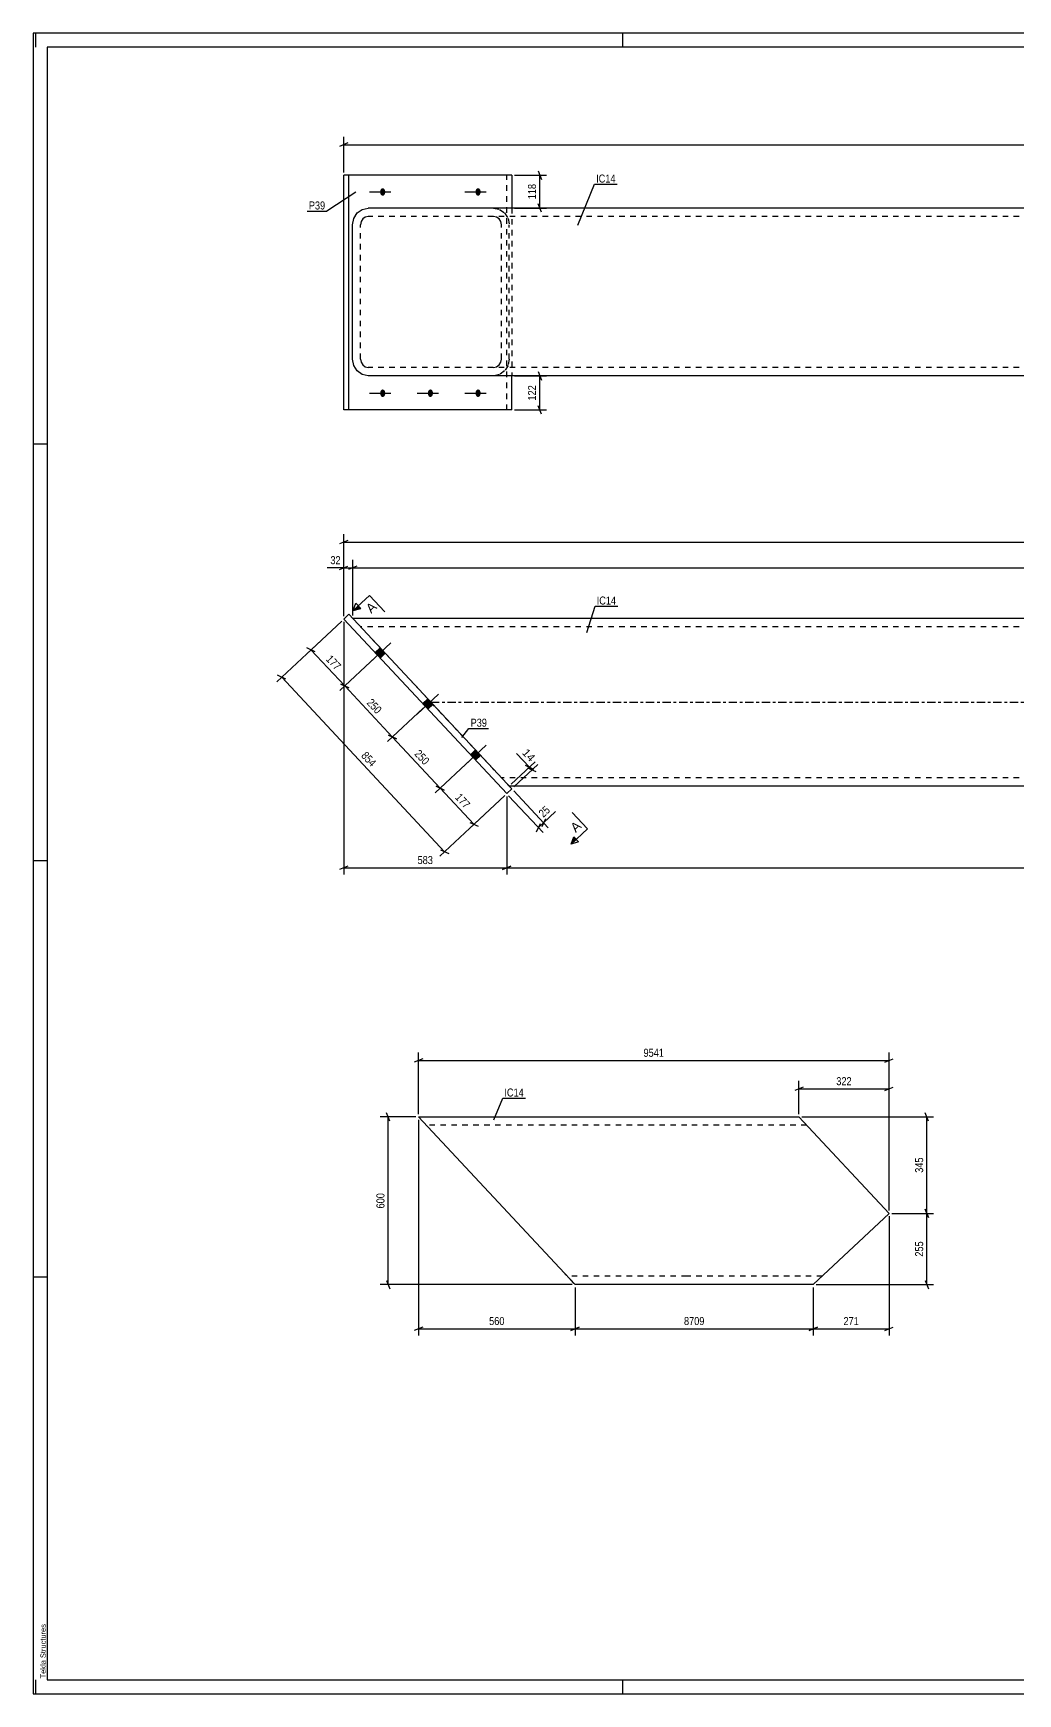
# Model space of a CAD drawing. Header units: millimetres. Extents: x 0 to 841, y 0 to 594.
# Drawn here: x 0 to 352, y 0 to 594 of the extents above; entities that cross this region are included whole.
import ezdxf

# ---------------------------------------------------------------- set-up
doc = ezdxf.new("R2010")
doc.units = ezdxf.units.MM
doc.linetypes.add('DXK_LINE_DOT2', pattern=[3.9198, 1.9599, -1.9599])
doc.linetypes.add('DXK_LINE_DOT3', pattern=[5.9187, 2.979, -0.9799, 0.9799, -0.9799])
doc.styles.add('Arial', font='ARIAL.TTF', dxfattribs={"height": 0.2})
doc.styles.add('Arial Narrow', font='ARIALN.TTF', dxfattribs={"height": 0.2})

# ---------------------------------------------------------------- blocks, each defined once
blk = doc.blocks.new('Unknown-729378456-1128')
at = {"color": 5, "linetype": 'Continuous'}
for p, q in [((841, 594), (0, 594)), ((0, 594), (0, 0)), ((1, 589), (1, 594)), ((211, 589), (211, 594)), ((836, 589), (5, 589)), ((5, 589), (5, 5)), ((5, 447), (0, 447)), ((5, 298), (0, 298)), ((5, 149), (0, 149)), ((0, 0), (841, 0)), ((1, 0), (1, 5)), ((5, 5), (836, 5)), ((211, 0), (211, 5))]:
    blk.add_line(p, q, dxfattribs=at)
at = {"color": 174, "linetype": 'Continuous', "style": 'Arial'}
blk.add_text('Tekla Structures', height=1.9102, rotation=90, dxfattribs=at).set_placement((4.5, 5.5))
blk = doc.blocks.new('Bolt-729378456-1751 - 1749')
at = {"linetype": 'Continuous'}
for points in [[(122.31, 372.45), (124.15, 370.48), (125.98, 372.18), (124.14, 374.16)], [(139.37, 354.18), (141.22, 352.21), (143.04, 353.91), (141.2, 355.89)], [(156.44, 335.91), (158.28, 333.94), (160.11, 335.64), (158.26, 337.61)]]:
    blk.add_hatch(color=1, dxfattribs=at).paths.add_polyline_path(points)
at = {"color": 1, "linetype": 'Continuous'}
for p, q in [((120.31, 368.73), (127.98, 375.9)), ((122.31, 372.45), (124.14, 374.16)), ((124.15, 370.48), (125.98, 372.18)), ((137.37, 350.46), (145.05, 357.63)), ((139.37, 354.18), (141.2, 355.89)), ((141.22, 352.21), (143.04, 353.91)), ((154.44, 332.19), (162.11, 339.36)), ((156.44, 335.91), (158.26, 337.61)), ((158.28, 333.94), (160.11, 335.64))]:
    blk.add_line(p, q, dxfattribs=at)
blk = doc.blocks.new('Bolt-729378456-1752 - 1749')
at = {"linetype": 'Continuous'}
for points in [[(122.31, 372.45), (124.15, 370.48), (125.98, 372.18), (124.14, 374.16)], [(156.44, 335.91), (158.28, 333.94), (160.11, 335.64), (158.26, 337.61)]]:
    blk.add_hatch(color=1, dxfattribs=at).paths.add_polyline_path(points)
at = {"color": 1, "linetype": 'Continuous'}
for p, q in [((120.31, 368.73), (127.98, 375.9)), ((122.31, 372.45), (124.14, 374.16)), ((124.15, 370.48), (125.98, 372.18)), ((154.44, 332.19), (162.11, 339.36)), ((156.44, 335.91), (158.26, 337.61)), ((158.28, 333.94), (160.11, 335.64))]:
    blk.add_line(p, q, dxfattribs=at)
blk = doc.blocks.new('Part-729378456-1757 - 1749')
at = {"color": 2, "linetype": 'Continuous'}
for p, q in [((427.27, 384.69), (114.3, 384.69)), ((683.37, 384.69), (427.37, 384.69)), ((715.6, 350.18), (683.37, 384.69)), ((688.52, 324.69), (715.6, 350.18)), ((427.27, 324.69), (170.33, 324.69)), ((688.52, 324.69), (427.37, 324.69))]:
    blk.add_line(p, q, dxfattribs=at)
at = {"color": 7, "linetype": 'DXK_LINE_DOT2'}
for p, q in [((170.33, 324.69), (114.3, 384.69)), ((427.27, 381.69), (117.1, 381.69)), ((686.17, 381.69), (427.37, 381.69)), ((427.27, 327.69), (167.53, 327.69)), ((691.7, 327.69), (427.37, 327.69))]:
    blk.add_line(p, q, dxfattribs=at)
at = {"color": 7, "linetype": 'DXK_LINE_DOT3'}
for p, q in [((142.32, 354.69), (427.27, 354.69)), ((427.37, 354.69), (711.38, 354.69))]:
    blk.add_line(p, q, dxfattribs=at)
blk = doc.blocks.new('Part-729378456-1762 - 1749')
at = {"color": 2, "linetype": 'Continuous'}
for p, q in [((112.96, 386.13), (111.13, 384.42)), ((112.96, 386.13), (171.27, 323.69)), ((111.13, 384.42), (169.44, 321.99)), ((171.27, 323.69), (169.44, 321.99))]:
    blk.add_line(p, q, dxfattribs=at)
blk = doc.blocks.new('Bolt-729378456-2036 - 2034')
at = {"linetype": 'Continuous'}
for points in [[(124.14, 465.23), (124.16, 465.51), (124.22, 465.78), (124.31, 466.02), (124.44, 466.23), (124.6, 466.4), (124.77, 466.51), (124.96, 466.57), (125.16, 466.57), (125.34, 466.51), (125.52, 466.4), (125.68, 466.23), (125.8, 466.02), (125.9, 465.78), (125.96, 465.51), (125.98, 465.23), (125.96, 464.95), (125.9, 464.68), (125.8, 464.43), (125.68, 464.22), (125.52, 464.06), (125.34, 463.94), (125.16, 463.88), (124.96, 463.88), (124.77, 463.94), (124.6, 464.06), (124.44, 464.22), (124.31, 464.43), (124.22, 464.68), (124.16, 464.95)], [(141.2, 465.23), (141.22, 465.51), (141.28, 465.78), (141.38, 466.02), (141.51, 466.23), (141.66, 466.4), (141.84, 466.51), (142.03, 466.57), (142.22, 466.57), (142.41, 466.51), (142.58, 466.4), (142.74, 466.23), (142.87, 466.02), (142.96, 465.78), (143.02, 465.51), (143.04, 465.23), (143.02, 464.95), (142.96, 464.68), (142.87, 464.43), (142.74, 464.22), (142.58, 464.06), (142.41, 463.94), (142.22, 463.88), (142.03, 463.88), (141.84, 463.94), (141.66, 464.06), (141.51, 464.22), (141.38, 464.43), (141.28, 464.68), (141.22, 464.95)], [(158.26, 465.23), (158.28, 465.51), (158.34, 465.78), (158.44, 466.02), (158.57, 466.23), (158.73, 466.4), (158.9, 466.51), (159.09, 466.57), (159.28, 466.57), (159.47, 466.51), (159.65, 466.4), (159.8, 466.23), (159.93, 466.02), (160.03, 465.78), (160.09, 465.51), (160.11, 465.23), (160.09, 464.95), (160.03, 464.68), (159.93, 464.43), (159.8, 464.22), (159.65, 464.06), (159.47, 463.94), (159.28, 463.88), (159.09, 463.88), (158.9, 463.94), (158.73, 464.06), (158.57, 464.22), (158.44, 464.43), (158.34, 464.68), (158.28, 464.95)]]:
    blk.add_hatch(color=1, dxfattribs=at).paths.add_polyline_path(points)
at = {"color": 1, "linetype": 'Continuous'}
for p, q in [((120.31, 465.23), (127.98, 465.23)), ((137.37, 465.23), (145.05, 465.23)), ((154.44, 465.23), (162.11, 465.23))]:
    blk.add_line(p, q, dxfattribs=at)
blk = doc.blocks.new('Bolt-729378456-2037 - 2034')
at = {"linetype": 'Continuous'}
for points in [[(124.14, 537.23), (124.16, 537.51), (124.22, 537.78), (124.31, 538.02), (124.44, 538.23), (124.6, 538.4), (124.77, 538.51), (124.96, 538.57), (125.16, 538.57), (125.34, 538.51), (125.52, 538.4), (125.68, 538.23), (125.8, 538.02), (125.9, 537.78), (125.96, 537.51), (125.98, 537.23), (125.96, 536.95), (125.9, 536.68), (125.8, 536.43), (125.68, 536.22), (125.52, 536.06), (125.34, 535.94), (125.16, 535.88), (124.96, 535.88), (124.77, 535.94), (124.6, 536.06), (124.44, 536.22), (124.31, 536.43), (124.22, 536.68), (124.16, 536.95)], [(158.26, 537.23), (158.28, 537.51), (158.34, 537.78), (158.44, 538.02), (158.57, 538.23), (158.73, 538.4), (158.9, 538.51), (159.09, 538.57), (159.28, 538.57), (159.47, 538.51), (159.65, 538.4), (159.8, 538.23), (159.93, 538.02), (160.03, 537.78), (160.09, 537.51), (160.11, 537.23), (160.09, 536.95), (160.03, 536.68), (159.93, 536.43), (159.8, 536.22), (159.65, 536.06), (159.47, 535.94), (159.28, 535.88), (159.09, 535.88), (158.9, 535.94), (158.73, 536.06), (158.57, 536.22), (158.44, 536.43), (158.34, 536.68), (158.28, 536.95)]]:
    blk.add_hatch(color=1, dxfattribs=at).paths.add_polyline_path(points)
at = {"color": 1, "linetype": 'Continuous'}
for p, q in [((120.31, 537.23), (127.98, 537.23)), ((154.44, 537.23), (162.11, 537.23))]:
    blk.add_line(p, q, dxfattribs=at)
blk = doc.blocks.new('Part-729378456-2042 - 2034')
at = {"color": 2, "linetype": 'Continuous'}
for p, q in [((114.73, 527.75), (115.94, 529.69)), ((115.94, 529.69), (117.76, 530.99)), ((117.76, 530.99), (119.9, 531.45)), ((427.27, 531.45), (119.9, 531.45)), ((715.6, 531.45), (427.37, 531.45)), ((685.01, 529.69), (683.79, 527.75)), ((686.83, 530.99), (685.01, 529.69)), ((688.97, 531.45), (686.83, 530.99)), ((715.6, 528.45), (715.6, 531.45)), ((114.3, 525.45), (114.73, 527.75)), ((114.3, 477.45), (114.3, 525.45)), ((683.79, 527.75), (683.37, 525.45)), ((683.37, 477.45), (683.37, 525.45)), ((686.17, 525.45), (686.38, 526.6)), ((686.17, 477.45), (686.17, 525.45)), ((686.38, 526.6), (686.99, 527.57)), ((686.99, 527.57), (687.9, 528.22)), ((687.9, 528.22), (688.97, 528.45)), ((715.6, 528.45), (688.97, 528.45)), ((691.95, 526.6), (691.7, 525.45)), ((691.7, 477.45), (691.7, 525.45)), ((692.64, 527.57), (691.95, 526.6)), ((693.67, 528.22), (692.64, 527.57)), ((694.89, 528.45), (693.67, 528.22)), ((114.73, 475.15), (114.3, 477.45)), ((683.37, 477.45), (683.79, 475.15)), ((686.38, 476.3), (686.17, 477.45)), ((686.99, 475.33), (686.38, 476.3)), ((687.9, 474.68), (686.99, 475.33)), ((691.7, 477.45), (691.95, 476.3)), ((691.95, 476.3), (692.64, 475.33)), ((692.64, 475.33), (693.67, 474.68)), ((115.94, 473.21), (114.73, 475.15)), ((117.76, 471.91), (115.94, 473.21)), ((119.9, 471.45), (117.76, 471.91)), ((427.27, 471.45), (119.9, 471.45)), ((715.6, 471.45), (427.37, 471.45)), ((683.79, 475.15), (685.01, 473.21)), ((685.01, 473.21), (686.83, 471.91)), ((686.83, 471.91), (688.97, 471.45)), ((688.97, 474.45), (687.9, 474.68)), ((688.97, 474.45), (715.6, 474.45)), ((693.67, 474.68), (694.89, 474.45)), ((715.6, 474.45), (715.6, 471.45))]:
    blk.add_line(p, q, dxfattribs=at)
at = {"color": 7, "linetype": 'DXK_LINE_DOT2'}
for p, q in [((164.73, 531.45), (166.88, 530.99)), ((166.88, 530.99), (168.69, 529.69)), ((168.69, 529.69), (169.91, 527.75)), ((689, 527.75), (690.38, 529.69)), ((690.38, 529.69), (692.45, 530.99)), ((692.45, 530.99), (694.89, 531.45)), ((117.32, 526.6), (117.1, 525.45)), ((117.1, 477.45), (117.1, 525.45)), ((117.92, 527.57), (117.32, 526.6)), ((118.83, 528.22), (117.92, 527.57)), ((119.9, 528.45), (118.83, 528.22)), ((427.27, 528.45), (119.9, 528.45)), ((165.8, 528.22), (164.73, 528.45)), ((166.71, 527.57), (165.8, 528.22)), ((167.32, 526.6), (166.71, 527.57)), ((167.53, 525.45), (167.32, 526.6)), ((167.53, 477.45), (167.53, 525.45)), ((169.91, 527.75), (170.33, 525.45)), ((170.33, 477.45), (170.33, 525.45)), ((688.97, 528.45), (427.37, 528.45)), ((688.52, 525.45), (689, 527.75)), ((688.52, 477.45), (688.52, 525.45)), ((117.1, 477.45), (117.32, 476.3)), ((117.32, 476.3), (117.92, 475.33)), ((117.92, 475.33), (118.83, 474.68)), ((165.8, 474.68), (166.71, 475.33)), ((166.71, 475.33), (167.32, 476.3)), ((167.32, 476.3), (167.53, 477.45)), ((170.33, 477.45), (169.91, 475.15)), ((689, 475.15), (688.52, 477.45)), ((118.83, 474.68), (119.9, 474.45)), ((427.27, 474.45), (119.9, 474.45)), ((164.73, 474.45), (165.8, 474.68)), ((166.88, 471.91), (164.73, 471.45)), ((168.69, 473.21), (166.88, 471.91)), ((169.91, 475.15), (168.69, 473.21)), ((688.97, 474.45), (427.37, 474.45)), ((690.38, 473.21), (689, 475.15)), ((692.45, 471.91), (690.38, 473.21)), ((694.89, 471.45), (692.45, 471.91))]:
    blk.add_line(p, q, dxfattribs=at)
blk = doc.blocks.new('Part-729378456-2047 - 2034')
at = {"color": 2, "linetype": 'Continuous'}
for p, q in [((171.27, 543.23), (111.13, 543.23)), ((111.13, 459.23), (111.13, 543.23)), ((112.96, 459.23), (112.96, 543.23)), ((171.27, 543.23), (171.27, 531.45)), ((171.27, 459.23), (171.27, 471.45)), ((171.27, 459.23), (111.13, 459.23))]:
    blk.add_line(p, q, dxfattribs=at)
at = {"color": 7, "linetype": 'DXK_LINE_DOT2'}
for p, q in [((169.44, 459.23), (169.44, 543.23)), ((171.27, 531.45), (171.27, 471.45))]:
    blk.add_line(p, q, dxfattribs=at)
blk = doc.blocks.new('Part-729378456-1577 - 1571')
at = {"color": 2, "linetype": 'Continuous'}
for p, q in [((188.3, 152.35), (137.87, 206.35)), ((137.87, 206.35), (233.9, 206.35)), ((234, 206.35), (274, 206.35)), ((306.23, 171.84), (274, 206.35)), ((279.15, 146.35), (306.23, 171.84)), ((193.9, 146.35), (188.3, 152.35)), ((233.9, 146.35), (193.9, 146.35)), ((279.15, 146.35), (234, 146.35))]:
    blk.add_line(p, q, dxfattribs=at)
at = {"color": 7, "linetype": 'DXK_LINE_DOT2'}
for p, q in [((233.9, 203.35), (140.67, 203.35)), ((276.8, 203.35), (234, 203.35)), ((193.47, 146.81), (188.3, 152.35)), ((233.9, 149.35), (191.1, 149.35)), ((282.34, 149.35), (234, 149.35))]:
    blk.add_line(p, q, dxfattribs=at)
blk = doc.blocks.new('StraightDimension-729378456-1833 - 1749')
at = {"color": 7, "linetype": 'Continuous'}
for p, q in [((139.56, 352.52), (126.8, 340.61)), ((130.01, 341.56), (127.09, 342.93)), ((128.55, 342.24), (145.62, 323.96)), ((156.63, 334.24), (143.87, 322.32)), ((144.16, 324.65), (147.09, 323.28))]:
    blk.add_line(p, q, dxfattribs=at)
at = {"color": 0}
blk.add_wipeout([(139.92, 331.17), (142.99, 334.04), (138.42, 338.92), (135.35, 336.06)], dxfattribs=at)
at = {"color": 3, "style": 'Arial Narrow'}
blk.add_text('250', height=2.863, rotation=-46.95962, dxfattribs=at).set_placement((136.2, 336.03))
blk = doc.blocks.new('StraightDimension-729378456-1859 - 1749')
at = {"color": 7, "linetype": 'Continuous'}
for p, q in [((110.4, 383.74), (97.64, 371.82)), ((100.86, 372.77), (97.94, 374.15)), ((99.4, 373.46), (111.5, 360.51)), ((122.5, 370.78), (109.74, 358.87)), ((110.03, 361.19), (112.96, 359.82))]:
    blk.add_line(p, q, dxfattribs=at)
at = {"color": 0}
blk.add_wipeout([(108.28, 365.05), (111.35, 367.92), (106.78, 372.8), (103.71, 369.94)], dxfattribs=at)
at = {"color": 3, "style": 'Arial Narrow'}
blk.add_text('177', height=2.863, rotation=-46.95962, dxfattribs=at).set_placement((104.56, 369.91))
blk = doc.blocks.new('StraightDimension-729378456-1846 - 1749')
at = {"color": 7, "linetype": 'Continuous'}
for p, q in [((156.63, 334.24), (143.87, 322.32)), ((147.09, 323.28), (144.16, 324.65)), ((145.62, 323.96), (157.7, 311.03)), ((168.71, 321.3), (155.95, 309.39)), ((156.24, 311.71), (159.17, 310.34))]:
    blk.add_line(p, q, dxfattribs=at)
at = {"color": 0}
blk.add_wipeout([(154.49, 315.56), (157.56, 318.43), (153, 323.32), (149.93, 320.45)], dxfattribs=at)
at = {"color": 3, "style": 'Arial Narrow'}
blk.add_text('177', height=2.863, rotation=-46.95962, dxfattribs=at).set_placement((150.78, 320.42))
blk = doc.blocks.new('StraightDimension-729378456-1872 - 1749')
at = {"color": 7, "linetype": 'Continuous'}
for p, q in [((122.5, 370.78), (109.74, 358.87)), ((112.96, 359.82), (110.03, 361.19)), ((111.5, 360.51), (128.55, 342.24)), ((139.56, 352.52), (126.8, 340.61)), ((127.09, 342.93), (130.01, 341.56))]:
    blk.add_line(p, q, dxfattribs=at)
at = {"color": 0}
blk.add_wipeout([(122.85, 349.44), (125.92, 352.31), (121.36, 357.2), (118.29, 354.33)], dxfattribs=at)
at = {"color": 3, "style": 'Arial Narrow'}
blk.add_text('250', height=2.863, rotation=-46.95962, dxfattribs=at).set_placement((119.14, 354.3))
blk = doc.blocks.new('StraightDimension-729378456-1886 - 1749')
at = {"color": 7, "linetype": 'Continuous'}
for p, q in [((111.13, 383.42), (111.13, 293.05)), ((169.44, 320.99), (169.44, 293.05)), ((112.63, 296.05), (109.63, 294.85)), ((111.13, 295.45), (169.44, 295.45)), ((167.94, 294.85), (170.94, 296.05))]:
    blk.add_line(p, q, dxfattribs=at)
at = {"color": 0}
blk.add_wipeout([(143.63, 296.2), (143.63, 300.4), (136.94, 300.4), (136.94, 296.2)], dxfattribs=at)
at = {"color": 3, "style": 'Arial Narrow'}
blk.add_text('583', height=2.863, dxfattribs=at).set_placement((137.54, 296.8))
blk = doc.blocks.new('StraightDimension-729378456-1896 - 1749')
at = {"color": 7, "linetype": 'Continuous'}
for p, q in [((169.44, 320.99), (169.44, 293.05)), ((688.52, 323.69), (688.52, 293.05)), ((170.94, 296.05), (167.94, 294.85)), ((169.44, 295.45), (688.52, 295.45)), ((687.02, 294.85), (690.02, 296.05))]:
    blk.add_line(p, q, dxfattribs=at)
at = {"color": 0}
blk.add_wipeout([(433.23, 296.2), (433.23, 300.4), (424.72, 300.4), (424.72, 296.2)], dxfattribs=at)
at = {"color": 3, "style": 'Arial Narrow'}
blk.add_text('8718', height=2.863, dxfattribs=at).set_placement((425.32, 296.8))
blk = doc.blocks.new('StraightDimension-729378456-1931 - 1749')
at = {"color": 7, "linetype": 'Continuous'}
for p, q in [((111.13, 385.42), (111.13, 405.57)), ((114.33, 385.67), (114.33, 405.57)), ((109.63, 402.12), (112.63, 403.32)), ((111.13, 402.72), (114.33, 402.72)), ((115.83, 403.32), (112.83, 402.12))]:
    blk.add_line(p, q, dxfattribs=at)
at = {"color": 0}
blk.add_wipeout([(110.61, 403.47), (110.61, 407.67), (105.75, 407.67), (105.75, 403.47)], dxfattribs=at)
at = {"color": 7, "linetype": 'Continuous'}
blk.add_line((111.13, 402.72), (105.23, 402.72), dxfattribs=at)
blk.add_line((111.13, 402.72), (105.23, 402.72), dxfattribs=at)
at = {"color": 3, "style": 'Arial Narrow'}
blk.add_text('32', height=2.863, dxfattribs=at).set_placement((106.35, 404.07))
blk = doc.blocks.new('StraightDimension-729378456-1956 - 1749')
at = {"color": 7, "linetype": 'Continuous'}
for p, q in [((114.33, 385.67), (114.33, 405.57)), ((683.37, 385.69), (683.37, 405.57)), ((115.83, 403.32), (112.83, 402.12)), ((114.33, 402.72), (683.37, 402.72)), ((681.87, 402.12), (684.87, 403.32))]:
    blk.add_line(p, q, dxfattribs=at)
at = {"color": 0}
blk.add_wipeout([(403.1, 403.47), (403.1, 407.67), (394.59, 407.67), (394.59, 403.47)], dxfattribs=at)
at = {"color": 3, "style": 'Arial Narrow'}
blk.add_text('9218', height=2.863, dxfattribs=at).set_placement((395.19, 404.07))
blk = doc.blocks.new('StraightDimension-729378456-1971 - 1749')
at = {"color": 7, "linetype": 'Continuous'}
for p, q in [((170.12, 321.26), (182.44, 308.06)), ((171.95, 322.96), (184.27, 309.77)), ((180.12, 308.35), (181.49, 311.28)), ((180.81, 309.82), (182.63, 311.52)), ((183.32, 312.98), (181.95, 310.06))]:
    blk.add_line(p, q, dxfattribs=at)
at = {"color": 0}
blk.add_wipeout([(186.05, 315.74), (183.19, 318.81), (179.64, 315.5), (182.5, 312.43)], dxfattribs=at)
at = {"color": 7, "linetype": 'Continuous'}
blk.add_line((182.63, 311.52), (186.95, 315.55), dxfattribs=at)
blk.add_line((182.63, 311.52), (186.95, 315.55), dxfattribs=at)
at = {"color": 3, "style": 'Arial Narrow'}
blk.add_text('25', height=2.863, rotation=43.04059, dxfattribs=at).set_placement((182.53, 313.28))
blk = doc.blocks.new('StraightDimension-729378456-1983 - 1749')
at = {"color": 7, "linetype": 'Continuous'}
for p, q in [((110.4, 383.74), (87.16, 362.03)), ((90.37, 362.98), (87.45, 364.35)), ((88.91, 363.67), (147.22, 301.23)), ((168.71, 321.3), (145.46, 299.59)), ((145.75, 301.92), (148.68, 300.54))]:
    blk.add_line(p, q, dxfattribs=at)
at = {"color": 0}
blk.add_wipeout([(120.89, 330.52), (123.96, 333.38), (119.4, 338.27), (116.33, 335.4)], dxfattribs=at)
at = {"color": 3, "style": 'Arial Narrow'}
blk.add_text('854', height=2.863, rotation=-46.95962, dxfattribs=at).set_placement((117.18, 335.37))
blk = doc.blocks.new('StraightDimension-729378456-1994 - 1749')
at = {"color": 7, "linetype": 'Continuous'}
for p, q in [((112.63, 412.52), (109.63, 411.32)), ((111.13, 385.42), (111.13, 414.77)), ((111.13, 411.92), (715.6, 411.92)), ((714.1, 411.32), (717.1, 412.52)), ((715.6, 351.18), (715.6, 414.77))]:
    blk.add_line(p, q, dxfattribs=at)
at = {"color": 0}
blk.add_wipeout([(417.62, 412.67), (417.62, 416.87), (409.11, 416.87), (409.11, 412.67)], dxfattribs=at)
at = {"color": 3, "style": 'Arial Narrow'}
blk.add_text('9572', height=2.863, dxfattribs=at).set_placement((409.71, 413.27))
blk = doc.blocks.new('StraightDimension-729378456-3917 - 1749')
at = {"color": 7, "linetype": 'Continuous'}
for p, q in [((171.07, 325.37), (179.64, 333.38)), ((172, 324.37), (180.57, 332.38)), ((176.09, 332.12), (179.02, 330.75)), ((179.95, 329.75), (177.03, 331.12)), ((177.56, 331.43), (178.49, 330.44))]:
    blk.add_line(p, q, dxfattribs=at)
at = {"color": 0}
blk.add_wipeout([(177.75, 332.33), (180.82, 335.2), (176.96, 339.32), (173.89, 336.46)], dxfattribs=at)
at = {"color": 7, "linetype": 'Continuous'}
blk.add_line((177.56, 331.43), (172.98, 336.33), dxfattribs=at)
blk.add_line((177.56, 331.43), (172.98, 336.33), dxfattribs=at)
at = {"color": 3, "style": 'Arial'}
blk.add_text('14', height=2.865, rotation=-46.95962, dxfattribs=at).set_placement((174.74, 336.43))
blk = doc.blocks.new('StraightDimension-729378456-2055 - 2034')
at = {"color": 7, "linetype": 'Continuous'}
for p, q in [((172.27, 543.23), (183.67, 543.23)), ((180.67, 544.73), (181.87, 541.73)), ((181.27, 531.45), (181.27, 543.23)), ((172.27, 531.45), (183.67, 531.45)), ((181.87, 529.95), (180.67, 532.95))]:
    blk.add_line(p, q, dxfattribs=at)
at = {"color": 0}
blk.add_wipeout([(180.52, 540.68), (176.32, 540.68), (176.32, 534), (180.52, 534)], dxfattribs=at)
at = {"color": 3, "style": 'Arial Narrow'}
blk.add_text('118', height=2.863, rotation=90.00021, dxfattribs=at).set_placement((179.92, 534.6))
blk = doc.blocks.new('StraightDimension-729378456-2050 - 2034')
at = {"color": 7, "linetype": 'Continuous'}
for p, q in [((172.27, 471.45), (183.67, 471.45)), ((180.67, 472.95), (181.87, 469.95)), ((181.27, 459.23), (181.27, 471.45)), ((172.27, 459.23), (183.67, 459.23)), ((181.87, 457.73), (180.67, 460.73))]:
    blk.add_line(p, q, dxfattribs=at)
at = {"color": 0}
blk.add_wipeout([(180.52, 468.68), (176.32, 468.68), (176.32, 462), (180.52, 462)], dxfattribs=at)
at = {"color": 3, "style": 'Arial Narrow'}
blk.add_text('122', height=2.863, rotation=90.00021, dxfattribs=at).set_placement((179.92, 462.6))
blk = doc.blocks.new('StraightDimension-729378456-3820 - 2034')
at = {"color": 7, "linetype": 'Continuous'}
for p, q in [((112.63, 554.73), (109.63, 553.53)), ((111.13, 544.23), (111.13, 556.98)), ((111.13, 554.13), (715.6, 554.13)), ((714.1, 553.53), (717.1, 554.73)), ((715.6, 532.45), (715.6, 556.98))]:
    blk.add_line(p, q, dxfattribs=at)
at = {"color": 0}
blk.add_wipeout([(418.41, 554.88), (418.41, 559.08), (408.32, 559.08), (408.32, 554.88)], dxfattribs=at)
at = {"color": 3, "style": 'Arial'}
blk.add_text('9572', height=2.865, dxfattribs=at).set_placement((408.92, 555.48))
blk = doc.blocks.new('StraightDimension-729378456-1581 - 1571')
at = {"color": 7, "linetype": 'Continuous'}
for p, q in [((320.39, 170.34), (319.19, 173.34)), ((307.23, 171.84), (322.19, 171.84)), ((319.79, 146.35), (319.79, 171.84)), ((280.15, 146.35), (322.19, 146.35)), ((319.19, 147.85), (320.39, 144.85))]:
    blk.add_line(p, q, dxfattribs=at)
at = {"color": 0}
blk.add_wipeout([(319.04, 162.44), (314.84, 162.44), (314.84, 155.76), (319.04, 155.76)], dxfattribs=at)
at = {"color": 3, "style": 'Arial Narrow'}
blk.add_text('255', height=2.863, rotation=90.00021, dxfattribs=at).set_placement((318.44, 156.36))
blk = doc.blocks.new('StraightDimension-729378456-1608 - 1571')
at = {"color": 7, "linetype": 'Continuous'}
for p, q in [((275.05, 206.35), (322.19, 206.35)), ((320.39, 204.85), (319.19, 207.85)), ((319.79, 171.84), (319.79, 206.35)), ((319.19, 173.34), (320.39, 170.34)), ((307.23, 171.84), (322.19, 171.84))]:
    blk.add_line(p, q, dxfattribs=at)
at = {"color": 0}
blk.add_wipeout([(319.04, 192.44), (314.84, 192.44), (314.84, 185.76), (319.04, 185.76)], dxfattribs=at)
at = {"color": 3, "style": 'Arial Narrow'}
blk.add_text('345', height=2.863, rotation=90.00021, dxfattribs=at).set_placement((318.44, 186.36))
blk = doc.blocks.new('StraightDimension-729378456-1623 - 1571')
at = {"color": 7, "linetype": 'Continuous'}
for p, q in [((136.87, 206.35), (124.18, 206.35)), ((127.63, 204.85), (126.43, 207.85)), ((127.03, 146.35), (127.03, 206.35)), ((192.9, 146.35), (124.18, 146.35)), ((126.43, 147.85), (127.63, 144.85))]:
    blk.add_line(p, q, dxfattribs=at)
at = {"color": 0}
blk.add_wipeout([(126.28, 179.7), (122.08, 179.7), (122.08, 173.01), (126.28, 173.01)], dxfattribs=at)
at = {"color": 3, "style": 'Arial Narrow'}
blk.add_text('600', height=2.863, rotation=90.00021, dxfattribs=at).set_placement((125.68, 173.61))
blk = doc.blocks.new('StraightDimension-729378456-1708 - 1571')
at = {"color": 7, "linetype": 'Continuous'}
for p, q in [((275.5, 216.95), (272.5, 215.75)), ((274, 207.35), (274, 219.2)), ((274, 216.35), (306.23, 216.35)), ((304.73, 215.75), (307.73, 216.95)), ((306.23, 172.84), (306.23, 219.2))]:
    blk.add_line(p, q, dxfattribs=at)
at = {"color": 0}
blk.add_wipeout([(293.46, 217.1), (293.46, 221.3), (286.77, 221.3), (286.77, 217.1)], dxfattribs=at)
at = {"color": 3, "style": 'Arial Narrow'}
blk.add_text('322', height=2.863, dxfattribs=at).set_placement((287.37, 217.7))
blk = doc.blocks.new('StraightDimension-729378456-1644 - 1571')
at = {"color": 7, "linetype": 'Continuous'}
for p, q in [((137.87, 205.35), (137.87, 128.15)), ((193.9, 145.35), (193.9, 128.15)), ((139.37, 131.15), (136.37, 129.95)), ((192.4, 129.95), (195.4, 131.15)), ((137.87, 130.55), (193.9, 130.55))]:
    blk.add_line(p, q, dxfattribs=at)
at = {"color": 0}
blk.add_wipeout([(169.22, 131.3), (169.22, 135.5), (162.54, 135.5), (162.54, 131.3)], dxfattribs=at)
at = {"color": 3, "style": 'Arial Narrow'}
blk.add_text('560', height=2.863, dxfattribs=at).set_placement((163.14, 131.9))
blk = doc.blocks.new('StraightDimension-729378456-1662 - 1571')
at = {"color": 7, "linetype": 'Continuous'}
for p, q in [((306.23, 170.84), (306.23, 128.15)), ((279.15, 145.35), (279.15, 128.15)), ((280.65, 131.15), (277.65, 129.95)), ((304.73, 129.95), (307.73, 131.15)), ((279.15, 130.55), (306.23, 130.55))]:
    blk.add_line(p, q, dxfattribs=at)
at = {"color": 0}
blk.add_wipeout([(296.03, 131.3), (296.03, 135.5), (289.35, 135.5), (289.35, 131.3)], dxfattribs=at)
at = {"color": 3, "style": 'Arial Narrow'}
blk.add_text('271', height=2.863, dxfattribs=at).set_placement((289.95, 131.9))
blk = doc.blocks.new('StraightDimension-729378456-1683 - 1571')
at = {"color": 7, "linetype": 'Continuous'}
for p, q in [((193.9, 145.35), (193.9, 128.15)), ((279.15, 145.35), (279.15, 128.15)), ((195.4, 131.15), (192.4, 129.95)), ((277.65, 129.95), (280.65, 131.15)), ((193.9, 130.55), (279.15, 130.55))]:
    blk.add_line(p, q, dxfattribs=at)
at = {"color": 0}
blk.add_wipeout([(240.78, 131.3), (240.78, 135.5), (232.27, 135.5), (232.27, 131.3)], dxfattribs=at)
at = {"color": 3, "style": 'Arial Narrow'}
blk.add_text('8709', height=2.863, dxfattribs=at).set_placement((232.87, 131.9))
blk = doc.blocks.new('StraightDimension-729378456-1732 - 1571')
at = {"color": 7, "linetype": 'Continuous'}
for p, q in [((139.37, 227.12), (136.37, 225.92)), ((137.87, 207.35), (137.87, 229.37)), ((137.87, 226.52), (306.23, 226.52)), ((304.73, 225.92), (307.73, 227.12)), ((306.23, 172.84), (306.23, 229.37))]:
    blk.add_line(p, q, dxfattribs=at)
at = {"color": 0}
blk.add_wipeout([(226.3, 227.27), (226.3, 231.47), (217.79, 231.47), (217.79, 227.27)], dxfattribs=at)
at = {"color": 3, "style": 'Arial Narrow'}
blk.add_text('9541', height=2.863, dxfattribs=at).set_placement((218.39, 227.87))
blk = doc.blocks.new('Mark-729378456-1753 - 1749')
at = {"color": 0}
blk.add_wipeout([(208.57, 389.63), (208.57, 392.63), (201.63, 392.63), (201.63, 389.63)], dxfattribs=at)
blk.add_wipeout([(208.57, 389.63), (208.57, 392.63), (201.63, 392.63), (201.63, 389.63)], dxfattribs=at)
at = {"color": 30, "linetype": 'Continuous'}
for p, q in [((198.12, 379.64), (201.03, 389.03)), ((201.03, 389.03), (209.17, 389.03))]:
    blk.add_line(p, q, dxfattribs=at)
at = {"color": 3, "style": 'Arial Narrow'}
blk.add_text('IC14', height=2.863, dxfattribs=at).set_placement((201.63, 389.63))
blk = doc.blocks.new('SectionMark-729378456-2029 - 1749')
at = {"color": 6, "linetype": 'Continuous'}
for p, q in [((114.51, 387.46), (115.48, 390.08)), ((195.17, 304.75), (192.49, 303.96))]:
    blk.add_line(p, q, dxfattribs=at)
at = {"color": 0, "linetype": 'Continuous'}
for points in [[(123.21, 388.4), (120.82, 390.96), (118.55, 388.83), (120.94, 386.28)], [(196.41, 310.02), (194.02, 312.58), (191.75, 310.45), (194.13, 307.9)]]:
    blk.add_wipeout(points, dxfattribs=at)
at = {"linetype": 'Continuous'}
for points in [[(116.34, 389.16), (117.19, 388.25), (114.51, 387.46)], [(193.46, 306.58), (194.31, 305.67), (192.49, 303.96)]]:
    blk.add_hatch(color=6, dxfattribs=at).paths.add_polyline_path(points)
at = {"color": 6, "linetype": 'Continuous'}
for p, q in [((120.36, 392.92), (114.51, 387.46)), ((120.36, 392.92), (125.82, 387.07)), ((114.51, 387.46), (117.19, 388.25)), ((117.19, 388.25), (115.48, 390.08)), ((198.33, 309.42), (192.87, 315.27)), ((198.33, 309.42), (192.49, 303.96)), ((192.49, 303.96), (193.46, 306.58)), ((193.46, 306.58), (195.17, 304.75))]:
    blk.add_line(p, q, dxfattribs=at)
at = {"color": 3, "linetype": 'Continuous', "style": 'Arial'}
for p in [(120.94, 386.28), (194.13, 307.9)]:
    blk.add_text('A', height=3.34, rotation=43.04059, dxfattribs=at).set_placement(p)
blk = doc.blocks.new('Mark-729378456-1758 - 1749')
at = {"color": 0}
blk.add_wipeout([(162.36, 345.93), (162.36, 348.93), (156.51, 348.93), (156.51, 345.93)], dxfattribs=at)
blk.add_wipeout([(162.36, 345.93), (162.36, 348.93), (156.51, 348.93), (156.51, 345.93)], dxfattribs=at)
at = {"color": 30, "linetype": 'Continuous'}
for p, q in [((153.32, 342.05), (155.91, 345.33)), ((155.91, 345.33), (162.96, 345.33))]:
    blk.add_line(p, q, dxfattribs=at)
at = {"color": 3, "style": 'Arial Narrow'}
blk.add_text('P39', height=2.863, dxfattribs=at).set_placement((156.51, 345.93))
blk = doc.blocks.new('Mark-729378456-2038 - 2034')
at = {"color": 0}
blk.add_wipeout([(208.39, 540.58), (208.39, 543.58), (201.44, 543.58), (201.44, 540.58)], dxfattribs=at)
blk.add_wipeout([(208.39, 540.58), (208.39, 543.58), (201.44, 543.58), (201.44, 540.58)], dxfattribs=at)
at = {"color": 30, "linetype": 'Continuous'}
for p, q in [((194.92, 525.39), (200.84, 539.98)), ((200.84, 539.98), (208.99, 539.98))]:
    blk.add_line(p, q, dxfattribs=at)
at = {"color": 3, "style": 'Arial Narrow'}
blk.add_text('IC14', height=2.863, dxfattribs=at).set_placement((201.44, 540.58))
blk = doc.blocks.new('Mark-729378456-2043 - 2034')
at = {"color": 0}
blk.add_wipeout([(104.48, 530.96), (104.48, 533.96), (98.63, 533.96), (98.63, 530.96)], dxfattribs=at)
blk.add_wipeout([(104.48, 530.96), (104.48, 533.96), (98.63, 533.96), (98.63, 530.96)], dxfattribs=at)
at = {"color": 30, "linetype": 'Continuous'}
for p in [(115.47, 537.19), (98.03, 530.36)]:
    blk.add_line(p, (105.08, 530.36), dxfattribs=at)
at = {"color": 3, "style": 'Arial Narrow'}
blk.add_text('P39', height=2.863, dxfattribs=at).set_placement((98.63, 530.96))
blk = doc.blocks.new('Mark-729378456-1573 - 1571')
at = {"color": 0}
blk.add_wipeout([(175.55, 213.65), (175.55, 216.65), (168.6, 216.65), (168.6, 213.65)], dxfattribs=at)
blk.add_wipeout([(175.55, 213.65), (175.55, 216.65), (168.6, 216.65), (168.6, 213.65)], dxfattribs=at)
at = {"color": 30, "linetype": 'Continuous'}
for p, q in [((164.84, 205.28), (168, 213.05)), ((168, 213.05), (176.15, 213.05))]:
    blk.add_line(p, q, dxfattribs=at)
at = {"color": 3, "style": 'Arial Narrow'}
blk.add_text('IC14', height=2.863, dxfattribs=at).set_placement((168.6, 213.65))

msp = doc.modelspace()

# ---------------------------------------------------------------- block references
for name in ['Unknown-729378456-1128', 'Part-729378456-2047 - 2034', 'Bolt-729378456-2037 - 2034', 'Part-729378456-2042 - 2034', 'Bolt-729378456-2036 - 2034', 'Part-729378456-1762 - 1749', 'Part-729378456-1757 - 1749', 'Bolt-729378456-1751 - 1749', 'Bolt-729378456-1752 - 1749', 'Part-729378456-1577 - 1571']:
    msp.add_blockref(name, (0, 0))

# ---------------------------------------------------------------- next in the draw order: block references
for name in ['StraightDimension-729378456-2055 - 2034', 'StraightDimension-729378456-2050 - 2034', 'StraightDimension-729378456-1859 - 1749', 'StraightDimension-729378456-1833 - 1749', 'StraightDimension-729378456-1623 - 1571', 'StraightDimension-729378456-1581 - 1571']:
    msp.add_blockref(name, (0, 0))

# ---------------------------------------------------------------- next in the draw order: block references
for name in ['StraightDimension-729378456-3820 - 2034', 'StraightDimension-729378456-1872 - 1749', 'StraightDimension-729378456-1846 - 1749', 'StraightDimension-729378456-1644 - 1571', 'StraightDimension-729378456-1608 - 1571']:
    msp.add_blockref(name, (0, 0))

# ---------------------------------------------------------------- next in the draw order: block references
for name in ['Mark-729378456-2038 - 2034', 'Mark-729378456-2043 - 2034', 'StraightDimension-729378456-1886 - 1749', 'StraightDimension-729378456-1708 - 1571']:
    msp.add_blockref(name, (0, 0))

# ---------------------------------------------------------------- next in the draw order: block references
for name in ['StraightDimension-729378456-1931 - 1749', 'StraightDimension-729378456-1896 - 1749', 'StraightDimension-729378456-1662 - 1571']:
    msp.add_blockref(name, (0, 0))

# ---------------------------------------------------------------- next in the draw order: block references
for name in ['StraightDimension-729378456-1956 - 1749', 'StraightDimension-729378456-1971 - 1749', 'StraightDimension-729378456-1732 - 1571', 'StraightDimension-729378456-1683 - 1571']:
    msp.add_blockref(name, (0, 0))

# ---------------------------------------------------------------- next in the draw order: block references
for name in ['StraightDimension-729378456-1983 - 1749', 'Mark-729378456-1573 - 1571']:
    msp.add_blockref(name, (0, 0))

# ---------------------------------------------------------------- next in the draw order: block references
for name in ['StraightDimension-729378456-1994 - 1749', 'StraightDimension-729378456-3917 - 1749']:
    msp.add_blockref(name, (0, 0))

# ---------------------------------------------------------------- next in the draw order: block references
msp.add_blockref('Mark-729378456-1753 - 1749', (0, 0))

# ---------------------------------------------------------------- next in the draw order: block references
msp.add_blockref('SectionMark-729378456-2029 - 1749', (0, 0))

# ---------------------------------------------------------------- next in the draw order: block references
msp.add_blockref('Mark-729378456-1758 - 1749', (0, 0))

doc.saveas('drawing.dxf')
